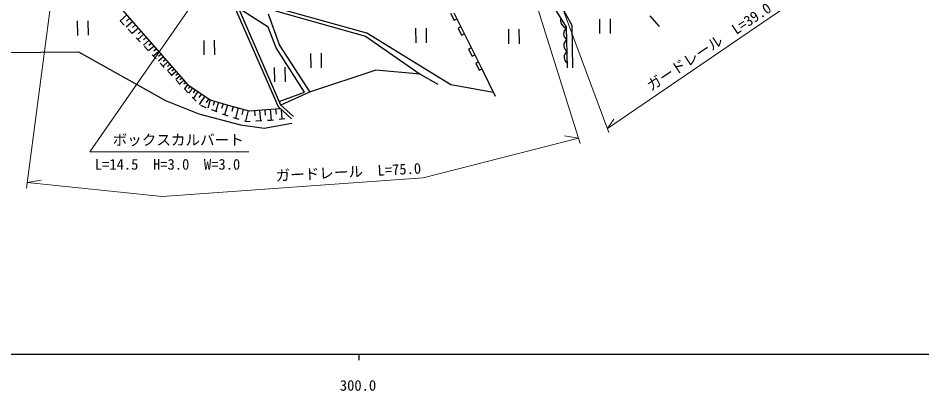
# Model space of a CAD drawing. Units: millimetres, scale not verified. Extents: x 40000 to 680000, y 20000 to 380000.
# Drawn here: x 309535 to 464569, y 198715 to 262674 of the extents above; entities that cross this region are included whole.
import ezdxf
from ezdxf.enums import TextEntityAlignment as Align

# ---------------------------------------------------------------- set-up
doc = ezdxf.new("R2010")
doc.units = ezdxf.units.MM
doc.header["$LTSCALE"] = 1000
for name, color, linetype, lineweight in [('M-BGD', 7, 'Continuous', 25), ('M-STR-HTXT', 7, 'Continuous', 13), ('M-TTL-BAND', 7, 'Continuous', 25)]:
    doc.layers.add(name, color=color, linetype=linetype, lineweight=lineweight)
doc.styles.add('ＭＳ ゴシック', font='')
doc.styles.get('ＭＳ ゴシック').set_extended_font_data('MS Gothic')

msp = doc.modelspace()

# ---------------------------------------------------------------- linework, layer by layer
at = {"layer": 'M-BGD'}
for p, q in [((345383, 267605), (354155, 247480)), ((345901, 267669), (354570, 247780)), ((400082, 266762), (403575, 261125)), ((401525, 266841), (404506, 261484)), ((352428, 261095), (347335, 264378)), ((353699, 263914), (369100, 259587)), ((369338, 260063), (354929, 264112)), ((319697, 262190), (319729, 259690)), ((321604, 259714), (321572, 262213)), ((328204, 263224), (327045, 262215)), ((327050, 262210), (327736, 261483)), ((329213, 262066), (328101, 261097)), ((328709, 262645), (328141, 262150)), ((354373, 258079), (352468, 263318)), ((383726, 263516), (384325, 262324)), ((384263, 263557), (389066, 253990)), ((384325, 262324), (384771, 262549)), ((409255, 262508), (409286, 260008)), ((411161, 260032), (411129, 262532)), ((417919, 263031), (419507, 261205)), ((328423, 260756), (329110, 260029)), ((330182, 260954), (329115, 260024)), ((329698, 261510), (329153, 261035)), ((353778, 257563), (352428, 261095)), ((377702, 260915), (377734, 258415)), ((379609, 258439), (379577, 260939)), ((385468, 261157), (385021, 260932)), ((385021, 260932), (385620, 259741)), ((393638, 260755), (393670, 258256)), ((395544, 258279), (395513, 260779)), ((403575, 261125), (403733, 254139)), ((404506, 261484), (404626, 254114)), ((329797, 259302), (330483, 258575)), ((331112, 259886), (330088, 258994)), ((330647, 260420), (330124, 259964)), ((331559, 259374), (331057, 258937)), ((369100, 259587), (378508, 253077)), ((383787, 251212), (369338, 260063)), ((385620, 259741), (386067, 259965)), ((332005, 258862), (331022, 258005)), ((331170, 257848), (331857, 257121)), ((332862, 257879), (331918, 257057)), ((332433, 258370), (331952, 257951)), ((333273, 257407), (332810, 257004)), ((341369, 258843), (341401, 256343)), ((343276, 256367), (343244, 258867)), ((358660, 249941), (353778, 257563)), ((359623, 249984), (354373, 258079)), ((387263, 257582), (386816, 257357)), ((386816, 257357), (387415, 256166)), ((306959, 256759), (319919, 256888)), ((319919, 256888), (334844, 248552)), ((332544, 256394), (333230, 255667)), ((333684, 256935), (332778, 256146)), ((334473, 256030), (333604, 255272)), ((334078, 256482), (333634, 256096)), ((359695, 256612), (359727, 254112)), ((361602, 254136), (361570, 256636)), ((387415, 256166), (387861, 256390)), ((333917, 254940), (334604, 254214)), ((335230, 255160), (334396, 254434)), ((334851, 255595), (334425, 255224)), ((335957, 254326), (335156, 253629)), ((335593, 254743), (335185, 254387)), ((388490, 255137), (388043, 254912)), ((388043, 254912), (388642, 253721)), ((335290, 253487), (335977, 252760)), ((336654, 253526), (335886, 252856)), ((336305, 253926), (335913, 253584)), ((337323, 252758), (336586, 252115)), ((336989, 253142), (336612, 252814)), ((353480, 254222), (353512, 251722)), ((355387, 251746), (355355, 254246)), ((370886, 253712), (359494, 249941)), ((378508, 253077), (370886, 253712)), ((378508, 253077), (381519, 251326)), ((388642, 253721), (389088, 253945)), ((389066, 253990), (391369, 249267)), ((336664, 252033), (337351, 251306)), ((337980, 252004), (337273, 251388)), ((337652, 252381), (337291, 252066)), ((338309, 251627), (337963, 251325)), ((338610, 251281), (338096, 250517)), ((391056, 249908), (383787, 251212)), ((338037, 250579), (338724, 249852)), ((339025, 251002), (338736, 250573)), ((339439, 250722), (338799, 249772)), ((339914, 250403), (339558, 249874)), ((340390, 250083), (339606, 248919)), ((340971, 249691), (340535, 249043)), ((354306, 248386), (358660, 249941)), ((359494, 249941), (354613, 247741)), ((334844, 248552), (340560, 246250)), ((339411, 249125), (340097, 248398)), ((341553, 249299), (340593, 247873)), ((342266, 248819), (341824, 248163)), ((342500, 248661), (342062, 247238)), ((343212, 248442), (342984, 247703)), ((343923, 248223), (343451, 246688)), ((340823, 247729), (341753, 247360)), ((342683, 246992), (343612, 246624)), ((344691, 247987), (344445, 247189)), ((345459, 247751), (344951, 246099)), ((346432, 247486), (346204, 246632)), ((347268, 247263), (346803, 245520)), ((348139, 247030), (347902, 246141)), ((349010, 246798), (348526, 244982)), ((350064, 246824), (350133, 245920)), ((350960, 246892), (351098, 245066)), ((351873, 246961), (351942, 246039)), ((352785, 247030), (352926, 245171)), ((353715, 247100), (353784, 246191)), ((354155, 247480), (356457, 245416)), ((354570, 247780), (356791, 245789)), ((354662, 246932), (354779, 245392)), ((340560, 246250), (347705, 244344)), ((344542, 246255), (344882, 246121)), ((344882, 246121), (345487, 245932)), ((346442, 245633), (347396, 245335)), ((348351, 245037), (348692, 244930)), ((348692, 244930), (349333, 244966)), ((350332, 245023), (351330, 245079)), ((352329, 245136), (352900, 245168)), ((352900, 245168), (353325, 245219)), ((354318, 245337), (355311, 245455)), ((347705, 244344), (351754, 243789)), ((351754, 243789), (356517, 244662))]:
    msp.add_line(p, q, dxfattribs=at)
msp.add_lwpolyline([(324637, 267318), (338610, 251281), (342500, 248661), (345596, 247709), (349169, 246756), (354408, 247153)], dxfattribs=at)
for centre, radius, start, end in [((404014, 262322), 1443, 165.9029, 252.42502), ((404351, 259964), 1250, 128.17185, 234.43206), ((404397, 257965), 1250, 128.17185, 234.43206), ((404442, 255965), 1250, 128.17185, 234.43206)]:
    msp.add_arc(centre, radius, start, end, dxfattribs=at)
at = {"layer": 'M-STR-HTXT'}
for p, q in [((393037, 282265), (405945, 241152)), ((396065, 282903), (410885, 243064)), ((316865, 278441), (310969, 233503)), ((344628, 272560), (321840, 239732)), ((410627, 243758), (447340, 268809)), ((410627, 243758), (411722, 245335)), ((379014, 235256), (405661, 242056)), ((405661, 242056), (403276, 242466)), ((321840, 239732), (349090, 239732)), ((311093, 234446), (313479, 234897)), ((311093, 234446), (334235, 232068)), ((334235, 232068), (379014, 235256))]:
    msp.add_line(p, q, dxfattribs=at)
at = {"layer": 'M-TTL-BAND'}
for p, q in [((40000, 205000), (579000, 205000)), ((368000, 205000), (368000, 204000))]:
    msp.add_line(p, q, dxfattribs=at)

# ---------------------------------------------------------------- texts
at = {"layer": 'M-STR-HTXT', "style": 'ＭＳ ゴシック'}
for s, rotation, p in [('ガードレール\u3000L=39.0', 33.551, (428838, 256535)), ('ガードレール\u3000L=75.0', 2.965, (366258, 234814))]:
    msp.add_text(s, height=1833, rotation=rotation, dxfattribs=at).set_placement(p, align=Align.BOTTOM_CENTER)
for s, p in [('ボックスカルバート', (325753, 240314)), ('L=14.5\u3000H=3.0\u3000W=3.0', (322692, 236121))]:
    msp.add_text(s, height=1833, dxfattribs=at).set_placement(p, align=Align.BOTTOM_LEFT)
at = {"layer": 'M-TTL-BAND', "style": 'ＭＳ ゴシック'}
msp.add_text('300.0', height=1833, dxfattribs=at).set_placement((367844, 198195), align=Align.BOTTOM_CENTER)

doc.saveas('drawing.dxf')
